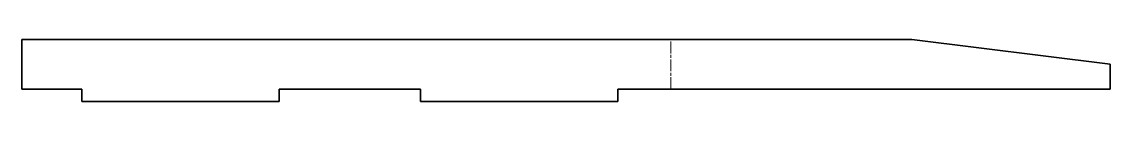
# Model space of a CAD drawing. Header units: millimetres. Extents: x 0 to 220, y 0 to 12.
import ezdxf

# ---------------------------------------------------------------- set-up
doc = ezdxf.new("R2010")
doc.units = ezdxf.units.MM
doc.linetypes.add('Chain', pattern=[13.68, 9.12, -1.14, 2.28, -1.14])
doc.layers.add('SIMUMAK Bend Centerline (ISO)', color=7, linetype='Chain', lineweight=9)
doc.layers.add('SIMUMAK Visible (ISO)', color=7, linetype='Continuous', lineweight=35)

# ---------------------------------------------------------------- blocks, each defined once
blk = doc.blocks.new('SIL-026-RLPF-01_cartelas transversales_5_SIL-026-RLPF-01 (desplegada)')
at = {"layer": 'SIMUMAK Bend Centerline (ISO)', "ltscale": 0.263158}
blk.add_line((21.15, -3.75), (21.15, 6.25), dxfattribs=at)
at = {"layer": 'SIMUMAK Visible (ISO)'}
for p, q in [((-109.78, -3.75), (-109.78, 6.25)), ((-109.78, 6.25), (69.78, 6.25)), ((109.78, 1.25), (69.78, 6.25)), ((109.78, 1.25), (109.78, -3.75)), ((-97.68, -3.75), (-109.78, -3.75)), ((-97.68, -6.25), (-97.68, -3.75)), ((-29.38, -3.75), (-57.88, -3.75)), ((-57.88, -3.75), (-57.88, -6.25)), ((-29.38, -6.25), (-29.38, -3.75)), ((109.78, -3.75), (10.42, -3.75)), ((10.42, -3.75), (10.42, -6.25)), ((-57.88, -6.25), (-97.68, -6.25)), ((10.42, -6.25), (-29.38, -6.25))]:
    blk.add_line(p, q, dxfattribs=at)

msp = doc.modelspace()

# ---------------------------------------------------------------- block references
msp.add_blockref('SIL-026-RLPF-01_cartelas transversales_5_SIL-026-RLPF-01 (desplegada)', (109.78, 6.25))

doc.saveas('drawing.dxf')
